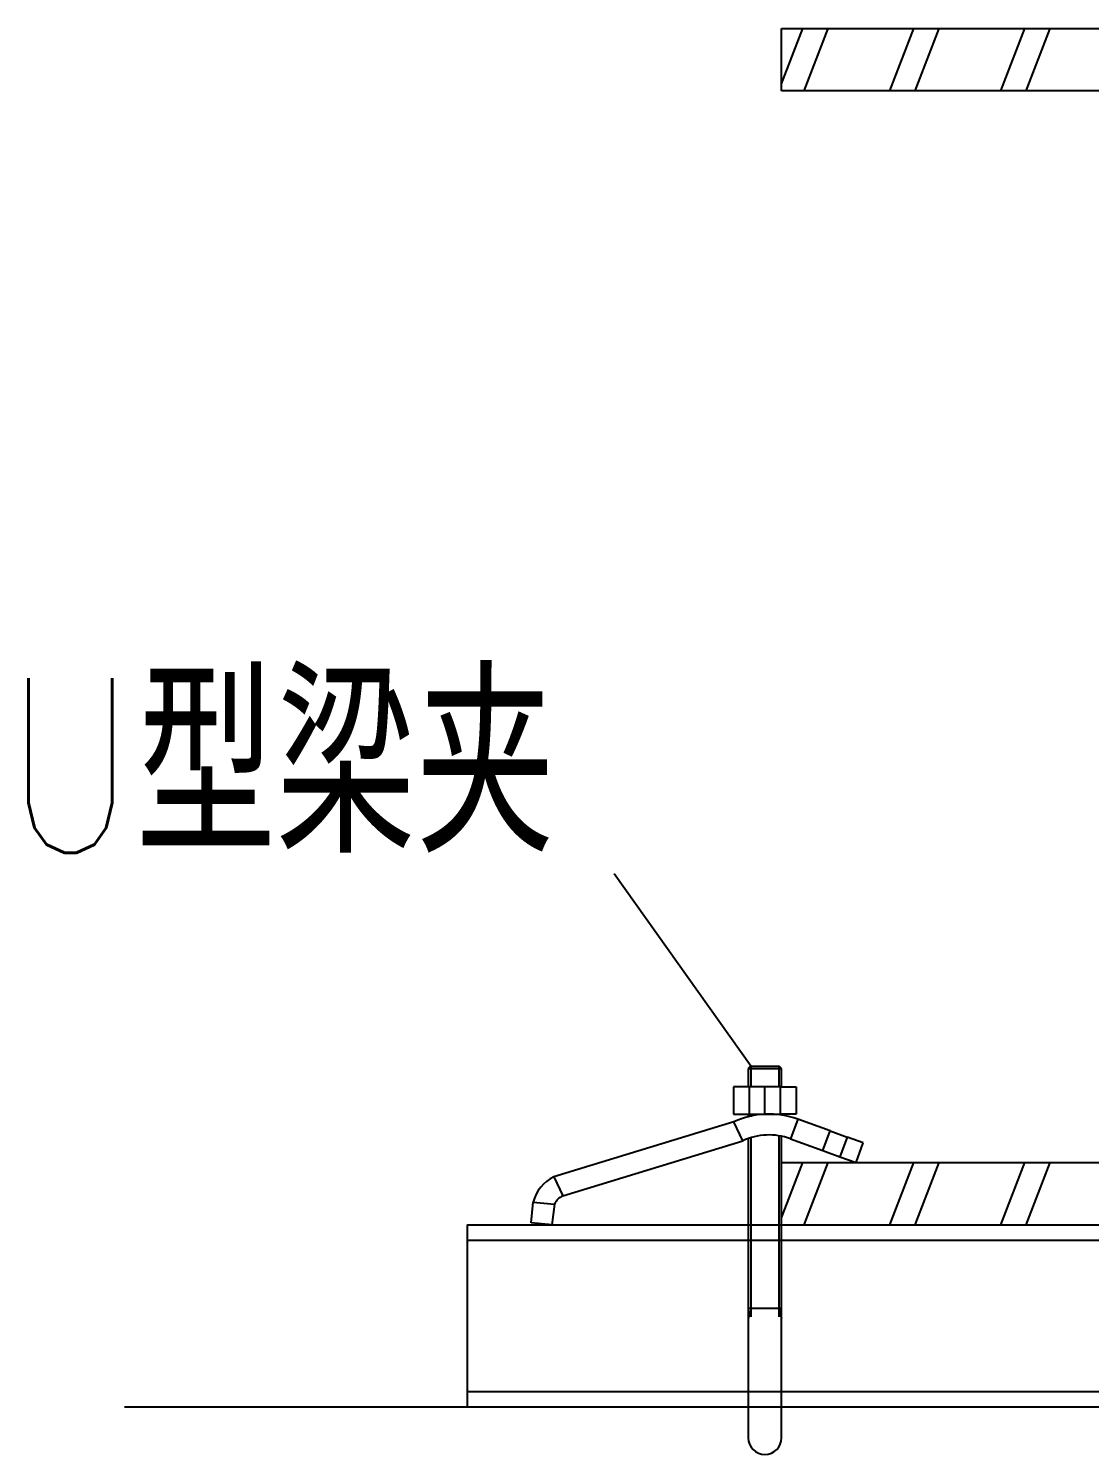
# Model space of a CAD drawing. Extents: x 1031190 to 1725648, y 733081 to 1571294.
# Drawn here: x 1156120 to 1158552, y 1216151 to 1219418 of the extents above; entities that cross this region are included whole.
import ezdxf

# ---------------------------------------------------------------- set-up
doc = ezdxf.new("R2010")
doc.units = 0
doc.header["$LTSCALE"] = 1000
doc.header["$MEASUREMENT"] = 0
for name, color, linetype in [('bz', 2, 'Continuous'), ('W_DIM', 4, 'Continuous'), ('walraven', 7, 'Continuous')]:
    doc.layers.add(name, color=color, linetype=linetype)
doc.styles.get("Standard").update_dxf_attribs({"font": 'gbenor.shx', "bigfont": 'gbcbig.shx'})
doc.styles.add('wwp100', font='txt.shx', dxfattribs={"width": 0.7, "height": 400, "bigfont": 'hztxt.shx'})
doc.dimstyles.get("Standard").update_dxf_attribs({"dimtxt": 0.18, "dimasz": 0.18, "dimexe": 0.18, "dimexo": 0.0625, "dimgap": 0.09, "dimtad": 0, "dimtih": 1, "dimtoh": 1, "dimdec": 4, "dimzin": 0, "dimdsep": 46, "dimtxsty": 'Standard', "dimcen": 0.09, "dimadec": 0, "dimazin": 0, "dimtfac": 1, "dimtdec": 4, "dimtofl": 0, "dimtmove": 0, "dimatfit": 3, "dimfxl": 0, "dimtolj": 1, "dimtzin": 0, "dimarcsym": 0})

msp = doc.modelspace()

# ---------------------------------------------------------------- linework, layer by layer
for p, q in [((1157846.1, 1219291.4), (1157894.8, 1219418.1)), ((1157846.1, 1219418.1), (1160069.2, 1219418.1)), ((1157846.1, 1219275.6), (1157846.1, 1219418.1)), ((1157897.9, 1219275.6), (1157952.7, 1219418.1)), ((1158094.3, 1219275.6), (1158149.1, 1219418.1)), ((1158152.2, 1219275.6), (1158207, 1219418.1)), ((1158348.6, 1219275.6), (1158403.4, 1219418.1)), ((1158406.5, 1219275.6), (1158461.3, 1219418.1)), ((1157846.1, 1216819.7), (1160069.2, 1216819.7)), ((1157846.1, 1216692.9), (1157894.8, 1216819.7)), ((1157897.9, 1216677.1), (1157952.7, 1216819.7)), ((1158094.3, 1216677.1), (1158149.1, 1216819.7)), ((1158152.2, 1216677.1), (1158207, 1216819.7)), ((1158348.6, 1216677.1), (1158403.4, 1216819.7)), ((1158406.5, 1216677.1), (1158461.3, 1216819.7))]:
    msp.add_line(p, q)
at = {"linetype": 'Continuous'}
for p, q in [((1157125.9, 1216677.1), (1160807.8, 1216677.1)), ((1157125.9, 1216641.5), (1160807.8, 1216641.5)), ((1157125.9, 1216295.4), (1160807.8, 1216295.4)), ((1157125.9, 1216259.7), (1160807.8, 1216259.7))]:
    msp.add_line(p, q, dxfattribs=at)
at = {"color": 7}
for p, q in [((1157125.9, 1216677.1), (1157125.9, 1216259.7)), ((1157846.1, 1216677.1), (1160069.2, 1216677.1))]:
    msp.add_line(p, q, dxfattribs=at)
at = {"layer": 'bz'}
msp.add_line((1156340.2, 1216259.7), (1167458.4, 1216259.7), dxfattribs=at)
at = {"layer": 'walraven'}
msp.add_line((1159228.2, 1219275.6), (1157846.1, 1219275.6), dxfattribs=at)
at = {"layer": 'walraven', "color": 7, "linetype": 'Continuous'}
for p, q in [((1157774.4, 1217040.1), (1157769.6, 1217035.3)), ((1157769.6, 1217035.3), (1157769.6, 1216992.8)), ((1157841.3, 1217040.1), (1157774.4, 1217040.1)), ((1157846.1, 1217035.3), (1157841.3, 1217040.1)), ((1157846.1, 1216992.8), (1157846.1, 1217035.3)), ((1157772, 1216992.9), (1157736.1, 1216992.9)), ((1157736.1, 1216992.9), (1157736.1, 1216930.7)), ((1157772, 1216992.9), (1157772, 1216930.7)), ((1157843.7, 1216992.9), (1157772, 1216992.9)), ((1157843.7, 1216930.7), (1157843.7, 1216992.9)), ((1157843.7, 1216992.9), (1157879.6, 1216992.9)), ((1157879.6, 1216992.9), (1157879.6, 1216930.7)), ((1157736.1, 1216930.7), (1157772, 1216930.7)), ((1157769.6, 1216930.7), (1157769.6, 1216924.6)), ((1157772, 1216930.7), (1157843.7, 1216930.7)), ((1157776.2, 1216924.6), (1157776.2, 1216930.7)), ((1157839.5, 1216928.6), (1157839.5, 1216930.7)), ((1157879.6, 1216930.7), (1157843.7, 1216930.7)), ((1157846.1, 1216930.7), (1157846.1, 1216928.6)), ((1157957.1, 1216892.2), (1157882.9, 1216919.2)), ((1157736.7, 1216912.8), (1157324.3, 1216786.7)), ((1157957.1, 1216892.2), (1157996, 1216878)), ((1157344.5, 1216743.4), (1157756.9, 1216869.5)), ((1157769.6, 1216874.7), (1157769.6, 1216237.1)), ((1157776.2, 1216466.5), (1157776.2, 1216874.7)), ((1157839.5, 1216880), (1157839.5, 1216466.5)), ((1157846.1, 1216237.1), (1157846.1, 1216880)), ((1157866.6, 1216874.3), (1157940.7, 1216847.3)), ((1158032.9, 1216864.6), (1157996, 1216878)), ((1158016.6, 1216819.7), (1158032.9, 1216864.6)), ((1157940.7, 1216847.3), (1157979.6, 1216833.1)), ((1157979.6, 1216833.1), (1158016.6, 1216819.7)), ((1157271.9, 1216681.3), (1157277, 1216728.8)), ((1157325.8, 1216724.6), (1157319.5, 1216677.1)), ((1157319.5, 1216677.1), (1157271.9, 1216681.3)), ((1157846.1, 1216485.3), (1157769.6, 1216485.3)), ((1157776.2, 1216485.3), (1157769.6, 1216462.5)), ((1157839.5, 1216485.3), (1157846.1, 1216462.5)), ((1157769.6, 1216255.9), (1157769.6, 1216189)), ((1157846.1, 1216189), (1157846.1, 1216255.9))]:
    msp.add_line(p, q, dxfattribs=at)
at = {"layer": 'walraven', "color": 1, "linetype": 'Continuous'}
for p, q in [((1157769.6, 1217035.3), (1157807.8, 1217035.3)), ((1157776.2, 1216992.8), (1157776.2, 1217040.1)), ((1157807.8, 1217035.3), (1157846.1, 1217035.3)), ((1157839.5, 1217040.1), (1157839.5, 1216992.8)), ((1157882.9, 1216919.2), (1157866.6, 1216874.3)), ((1157756.9, 1216869.5), (1157736.7, 1216912.8)), ((1157940.7, 1216847.3), (1157957.1, 1216892.2)), ((1157996, 1216878), (1157979.6, 1216833.1)), ((1157324.3, 1216786.7), (1157344.5, 1216743.4)), ((1157277, 1216728.8), (1157325.8, 1216724.6))]:
    msp.add_line(p, q, dxfattribs=at)
at = {"layer": 'walraven', "color": 3, "linetype": 'Continuous'}
msp.add_line((1157807.8, 1216930.7), (1157807.8, 1216992.9), dxfattribs=at)
at = {"layer": 'walraven', "color": 7, "linetype": 'Continuous'}
for centre, radius, start, end in [((1157817.5, 1216739.5), 191.2, 70, 115), ((1157817.5, 1216739.5), 143.4, 70, 115), ((1157360.6, 1216708.7), 86, 115, 166.4696), ((1157360.6, 1216708.7), 86, 115, 166.4696), ((1157360.6, 1216708.7), 38.2, 115, 155.5035), ((1157807.8, 1216189), 38.2, 180, 0)]:
    msp.add_arc(centre, radius, start, end, dxfattribs=at)

# ---------------------------------------------------------------- texts
at = {"layer": 'W_DIM', "color": 7, "style": 'wwp100', "width": 0.8}
msp.add_text('U型梁夹', height=400, dxfattribs=at).set_placement((1156065.6, 1217529.7))

# ---------------------------------------------------------------- leaders
at = {"color": 7}
msp.add_leader([(1157776.2, 1217040.1), (1157462.3, 1217481.3)], dimstyle='Standard', override={"dimgap": 100, "dimtad": 0}, dxfattribs=at)

doc.saveas('drawing.dxf')
